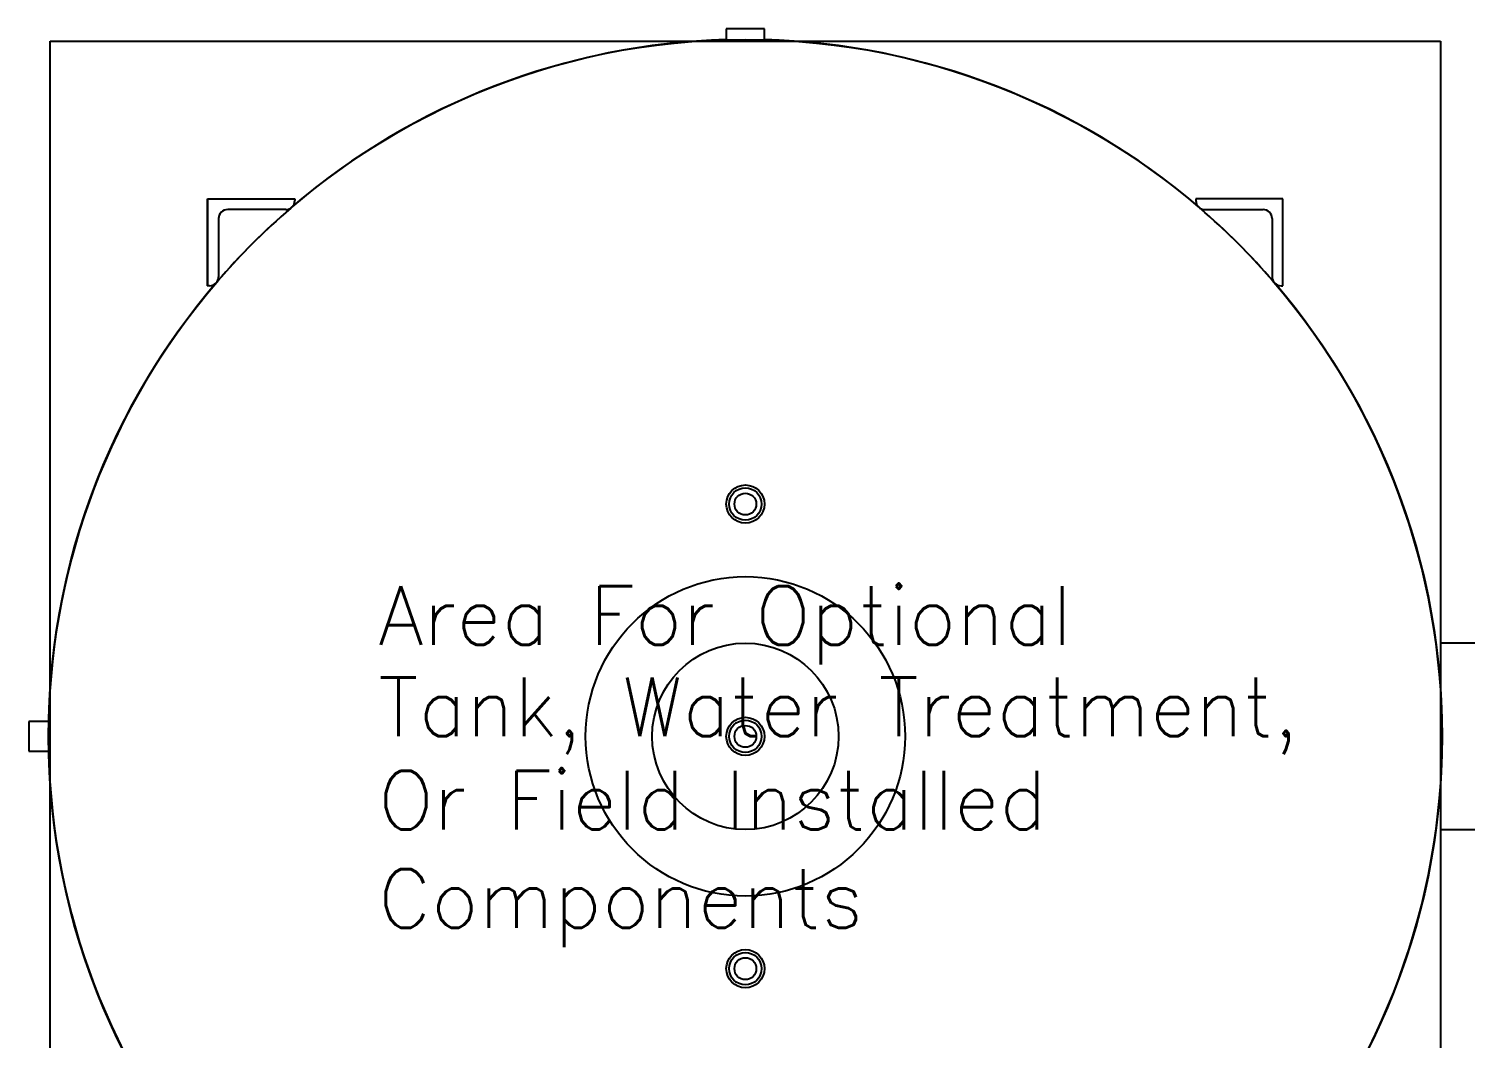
# Model space of a CAD drawing. Header units: inches. Extents: x 3739 to 4246, y 1221 to 1542.
# Drawn here: x 4097.03 to 4146.62, y 1448.75 to 1483.6 of the extents above; entities that cross this region are included whole.
import ezdxf

# ---------------------------------------------------------------- set-up
doc = ezdxf.new("R2010")
doc.units = ezdxf.units.IN
doc.header["$MEASUREMENT"] = 0
for name, color, linetype in [('WATANK', 7, 'Continuous'), ('WCTANK', 7, 'Continuous'), ('WNOTANK', 7, 'Continuous'), ('WOTANK', 7, 'Continuous')]:
    doc.layers.add(name, color=color, linetype=linetype)
doc.styles.add('TCF_DIMENSION', font='simplex.shx')

msp = doc.modelspace()

# ---------------------------------------------------------------- linework, layer by layer
at = {"layer": 'WATANK', "color": 0, "linetype": 'Continuous'}
for p, q in [((4145.7699, 1462.3955), (4154.5057, 1462.3955)), ((4145.7699, 1462.3955), (4154.5057, 1462.3955)), ((4145.7699, 1455.9619), (4154.5045, 1455.9619)), ((4145.7699, 1455.9619), (4154.5045, 1455.9619))]:
    msp.add_line(p, q, dxfattribs=at)
at = {"layer": 'WCTANK', "color": 0, "linetype": 'Continuous'}
for p, q in [((4122.4276, 1483.596), (4121.1121, 1483.596)), ((4122.4276, 1483.596), (4121.1121, 1483.596)), ((4103.191, 1477.672), (4103.201, 1477.672)), ((4103.191, 1477.672), (4103.191, 1477.6649)), ((4103.191, 1477.672), (4103.201, 1477.672)), ((4103.191, 1477.672), (4103.191, 1477.6649)), ((4103.191, 1477.6649), (4103.201, 1477.6649)), ((4103.191, 1477.6649), (4103.201, 1477.6649)), ((4103.191, 1477.6578), (4103.201, 1477.6578)), ((4103.191, 1477.6578), (4103.191, 1477.6307)), ((4103.191, 1477.6578), (4103.201, 1477.6578)), ((4103.191, 1477.6578), (4103.191, 1477.6307)), ((4103.191, 1477.6307), (4103.201, 1477.6307)), ((4103.191, 1477.6307), (4103.201, 1477.6307)), ((4103.191, 1477.5993), (4103.201, 1477.5993)), ((4103.191, 1477.5993), (4103.201, 1477.5993)), ((4103.191, 1477.5728), (4103.201, 1477.5728)), ((4103.191, 1477.5728), (4103.201, 1477.5728)), ((4103.191, 1477.5445), (4103.201, 1477.5445)), ((4103.191, 1477.5445), (4103.191, 1477.5168)), ((4103.191, 1477.5445), (4103.201, 1477.5445)), ((4103.191, 1477.5445), (4103.191, 1477.5168)), ((4103.191, 1477.5168), (4103.201, 1477.5168)), ((4103.191, 1477.5168), (4103.201, 1477.5168)), ((4103.191, 1477.4855), (4103.201, 1477.4855)), ((4103.191, 1477.4855), (4103.201, 1477.4855)), ((4103.191, 1477.4577), (4103.201, 1477.4577)), ((4103.191, 1477.4577), (4103.191, 1477.4559)), ((4103.191, 1477.4577), (4103.201, 1477.4577)), ((4103.191, 1477.4577), (4103.191, 1477.4559)), ((4103.191, 1477.4559), (4103.201, 1477.4559)), ((4103.191, 1477.4559), (4103.201, 1477.4559)), ((4103.191, 1477.4508), (4103.191, 1477.4365)), ((4103.191, 1477.4508), (4103.191, 1477.4365)), ((4103.191, 1477.4365), (4103.201, 1477.4365)), ((4103.191, 1477.4365), (4103.191, 1477.4347)), ((4103.191, 1477.4365), (4103.201, 1477.4365)), ((4103.191, 1477.4365), (4103.191, 1477.4347)), ((4103.191, 1477.4347), (4103.201, 1477.4347)), ((4103.191, 1477.4347), (4103.191, 1477.4276)), ((4103.191, 1477.4347), (4103.201, 1477.4347)), ((4103.191, 1477.4347), (4103.191, 1477.4276)), ((4103.191, 1477.4276), (4103.191, 1477.3497)), ((4103.191, 1477.4276), (4103.201, 1477.4276)), ((4103.191, 1477.4276), (4103.191, 1477.3497)), ((4103.191, 1477.4276), (4103.201, 1477.4276)), ((4103.191, 1477.4152), (4103.191, 1477.3497)), ((4103.191, 1477.4152), (4103.191, 1477.3497)), ((4103.191, 1477.4152), (4103.191, 1477.3497)), ((4103.191, 1477.4152), (4103.191, 1477.3497)), ((4103.191, 1477.3497), (4103.201, 1477.3497)), ((4103.191, 1477.3497), (4103.201, 1477.3497)), ((4103.191, 1477.3462), (4103.191, 1477.3391)), ((4103.191, 1477.3462), (4103.201, 1477.3462)), ((4103.191, 1477.3462), (4103.191, 1477.3391)), ((4103.191, 1477.3462), (4103.201, 1477.3462)), ((4103.191, 1477.3391), (4103.201, 1477.3391)), ((4103.191, 1477.3391), (4103.191, 1477.3302)), ((4103.191, 1477.3391), (4103.201, 1477.3391)), ((4103.191, 1477.3391), (4103.191, 1477.3302)), ((4103.191, 1477.3302), (4103.201, 1477.3302)), ((4103.191, 1477.3302), (4103.201, 1477.3302)), ((4103.191, 1477.2962), (4103.201, 1477.2962)), ((4103.191, 1477.2962), (4103.201, 1477.2962)), ((4103.201, 1477.7302), (4103.211, 1477.7302)), ((4103.201, 1474.7233), (4103.201, 1477.7302)), ((4103.201, 1477.7302), (4103.211, 1477.7302)), ((4103.201, 1474.7233), (4103.201, 1477.7302)), ((4103.211, 1474.7233), (4103.211, 1477.7302)), ((4103.211, 1477.7302), (4106.2179, 1477.7302)), ((4103.211, 1474.7233), (4103.211, 1477.7302)), ((4103.211, 1477.7302), (4106.2179, 1477.7302)), ((4105.9047, 1477.3543), (4103.9001, 1477.3543)), ((4105.9047, 1477.3543), (4103.9001, 1477.3543)), ((4106.2179, 1477.7302), (4106.2179, 1477.6675)), ((4106.2179, 1477.7302), (4106.2179, 1477.6675)), ((4137.3218, 1477.7302), (4137.3218, 1477.6675)), ((4140.3287, 1477.7302), (4137.3218, 1477.7302)), ((4137.3218, 1477.7302), (4137.3218, 1477.6675)), ((4140.3287, 1477.7302), (4137.3218, 1477.7302)), ((4137.635, 1477.3543), (4139.6396, 1477.3543)), ((4137.635, 1477.3543), (4139.6396, 1477.3543)), ((4140.3287, 1474.7233), (4140.3287, 1477.7302)), ((4140.3287, 1474.7233), (4140.3287, 1477.7302)), ((4103.191, 1477.2594), (4103.201, 1477.2594)), ((4103.191, 1477.2594), (4103.201, 1477.2594)), ((4103.191, 1477.2576), (4103.201, 1477.2576)), ((4103.191, 1477.2576), (4103.191, 1477.2452)), ((4103.191, 1477.2576), (4103.201, 1477.2576)), ((4103.191, 1477.2576), (4103.191, 1477.2452)), ((4103.191, 1477.2452), (4103.201, 1477.2452)), ((4103.191, 1477.2452), (4103.191, 1477.2435)), ((4103.191, 1477.2452), (4103.201, 1477.2452)), ((4103.191, 1477.2452), (4103.191, 1477.2435)), ((4103.191, 1477.2435), (4103.201, 1477.2435)), ((4103.191, 1477.2435), (4103.191, 1477.2346)), ((4103.191, 1477.2435), (4103.201, 1477.2435)), ((4103.191, 1477.2435), (4103.191, 1477.2346)), ((4103.191, 1477.2346), (4103.201, 1477.2346)), ((4103.191, 1477.2346), (4103.201, 1477.2346)), ((4103.191, 1477.2006), (4103.201, 1477.2006)), ((4103.191, 1477.2006), (4103.201, 1477.2006)), ((4103.191, 1477.1933), (4103.191, 1477.1921)), ((4103.191, 1477.1933), (4103.191, 1477.1921)), ((4103.191, 1477.1638), (4103.201, 1477.1638)), ((4103.191, 1477.1638), (4103.201, 1477.1638)), ((4103.191, 1477.162), (4103.201, 1477.162)), ((4103.191, 1477.162), (4103.201, 1477.162)), ((4103.191, 1477.1337), (4103.191, 1477.1213)), ((4103.191, 1477.1337), (4103.201, 1477.1337)), ((4103.191, 1477.1337), (4103.191, 1477.1213)), ((4103.191, 1477.1337), (4103.201, 1477.1337)), ((4103.191, 1477.1213), (4103.201, 1477.1213)), ((4103.191, 1477.1213), (4103.201, 1477.1213)), ((4103.191, 1477.1207), (4103.201, 1477.1207)), ((4103.191, 1477.1207), (4103.201, 1477.1207)), ((4103.191, 1477.0887), (4103.201, 1477.0887)), ((4103.191, 1477.0887), (4103.201, 1477.0887)), ((4103.191, 1477.0855), (4103.191, 1477.0841)), ((4103.191, 1477.0855), (4103.191, 1477.0841)), ((4103.191, 1477.0589), (4103.201, 1477.0589)), ((4103.191, 1477.0589), (4103.201, 1477.0589)), ((4103.191, 1477.0575), (4103.201, 1477.0575)), ((4103.191, 1477.0575), (4103.191, 1477.0451)), ((4103.191, 1477.0575), (4103.201, 1477.0575)), ((4103.191, 1477.0575), (4103.191, 1477.0451)), ((4103.191, 1477.0451), (4103.201, 1477.0451)), ((4103.191, 1477.0451), (4103.201, 1477.0451)), ((4103.191, 1477.031), (4103.201, 1477.031)), ((4103.191, 1477.031), (4103.201, 1477.031)), ((4103.191, 1477.0241), (4103.191, 1477.0097)), ((4103.191, 1477.0241), (4103.191, 1477.0097)), ((4103.191, 1477.0097), (4103.191, 1476.9821)), ((4103.191, 1477.0097), (4103.201, 1477.0097)), ((4103.191, 1477.0097), (4103.191, 1476.9821)), ((4103.191, 1477.0097), (4103.201, 1477.0097)), ((4103.191, 1476.9821), (4103.201, 1476.9821)), ((4103.191, 1476.9821), (4103.201, 1476.9821)), ((4103.191, 1476.9508), (4103.201, 1476.9508)), ((4103.191, 1476.9508), (4103.201, 1476.9508)), ((4103.191, 1476.923), (4103.201, 1476.923)), ((4103.191, 1476.923), (4103.191, 1476.9212)), ((4103.191, 1476.923), (4103.201, 1476.923)), ((4103.191, 1476.923), (4103.191, 1476.9212)), ((4103.191, 1476.9212), (4103.201, 1476.9212)), ((4103.191, 1476.9212), (4103.201, 1476.9212)), ((4103.191, 1476.9161), (4103.191, 1476.9088)), ((4103.191, 1476.9161), (4103.191, 1476.9088)), ((4103.191, 1476.9088), (4103.201, 1476.9088)), ((4103.191, 1476.9088), (4103.191, 1476.8964)), ((4103.191, 1476.9088), (4103.201, 1476.9088)), ((4103.191, 1476.9088), (4103.191, 1476.8964)), ((4103.191, 1476.8964), (4103.201, 1476.8964)), ((4103.191, 1476.8964), (4103.191, 1476.8929)), ((4103.191, 1476.8964), (4103.201, 1476.8964)), ((4103.191, 1476.8964), (4103.191, 1476.8929)), ((4103.191, 1476.8929), (4103.191, 1476.815)), ((4103.191, 1476.8929), (4103.201, 1476.8929)), ((4103.191, 1476.8929), (4103.191, 1476.815)), ((4103.191, 1476.8929), (4103.201, 1476.8929)), ((4103.191, 1476.8805), (4103.191, 1476.815)), ((4103.191, 1476.8805), (4103.191, 1476.815)), ((4103.191, 1476.8805), (4103.191, 1476.815)), ((4103.191, 1476.8805), (4103.191, 1476.815)), ((4103.191, 1476.815), (4103.201, 1476.815)), ((4103.191, 1476.815), (4103.201, 1476.815)), ((4103.5869, 1477.0411), (4103.5869, 1475.0365)), ((4103.5869, 1477.0411), (4103.5869, 1475.0365)), ((4139.9528, 1477.0411), (4139.9528, 1475.0365)), ((4139.9528, 1477.0411), (4139.9528, 1475.0365)), ((4103.191, 1476.7406), (4103.201, 1476.7406)), ((4103.191, 1476.7406), (4103.201, 1476.7406)), ((4103.191, 1476.737), (4103.191, 1476.7094)), ((4103.191, 1476.737), (4103.201, 1476.737)), ((4103.191, 1476.737), (4103.191, 1476.7094)), ((4103.191, 1476.737), (4103.201, 1476.737)), ((4103.191, 1476.7094), (4103.201, 1476.7094)), ((4103.191, 1476.7094), (4103.201, 1476.7094)), ((4103.191, 1476.6781), (4103.201, 1476.6781)), ((4103.191, 1476.6781), (4103.201, 1476.6781)), ((4103.191, 1476.6503), (4103.201, 1476.6503)), ((4103.191, 1476.6503), (4103.191, 1476.6485)), ((4103.191, 1476.6503), (4103.201, 1476.6503)), ((4103.191, 1476.6503), (4103.191, 1476.6485)), ((4103.191, 1476.6485), (4103.201, 1476.6485)), ((4103.191, 1476.6485), (4103.191, 1476.6308)), ((4103.191, 1476.6485), (4103.201, 1476.6485)), ((4103.191, 1476.6485), (4103.191, 1476.6308)), ((4103.191, 1476.6308), (4103.191, 1476.5653)), ((4103.191, 1476.6308), (4103.201, 1476.6308)), ((4103.191, 1476.6308), (4103.191, 1476.5653)), ((4103.191, 1476.6308), (4103.201, 1476.6308)), ((4103.191, 1476.5653), (4103.201, 1476.5653)), ((4103.191, 1476.5653), (4103.191, 1476.5635)), ((4103.191, 1476.5653), (4103.201, 1476.5653)), ((4103.191, 1476.5653), (4103.191, 1476.5635)), ((4103.191, 1476.5635), (4103.201, 1476.5635)), ((4103.191, 1476.5635), (4103.191, 1476.4998)), ((4103.191, 1476.5635), (4103.201, 1476.5635)), ((4103.191, 1476.5635), (4103.191, 1476.4998)), ((4103.191, 1476.4998), (4103.201, 1476.4998)), ((4103.191, 1476.4998), (4103.191, 1476.4909)), ((4103.191, 1476.4998), (4103.201, 1476.4998)), ((4103.191, 1476.4998), (4103.191, 1476.4909)), ((4103.191, 1476.4909), (4103.191, 1476.4183)), ((4103.191, 1476.4909), (4103.201, 1476.4909)), ((4103.191, 1476.4909), (4103.191, 1476.4183)), ((4103.191, 1476.4909), (4103.201, 1476.4909)), ((4103.191, 1476.4183), (4103.201, 1476.4183)), ((4103.191, 1476.4183), (4103.201, 1476.4183)), ((4103.191, 1476.4178), (4103.201, 1476.4178)), ((4103.191, 1476.4178), (4103.201, 1476.4178)), ((4103.191, 1476.4042), (4103.201, 1476.4042)), ((4103.191, 1476.4042), (4103.191, 1476.3971)), ((4103.191, 1476.4042), (4103.201, 1476.4042)), ((4103.191, 1476.4042), (4103.191, 1476.3971)), ((4103.191, 1476.3971), (4103.191, 1476.3847)), ((4103.191, 1476.3971), (4103.201, 1476.3971)), ((4103.191, 1476.3971), (4103.191, 1476.3847)), ((4103.191, 1476.3971), (4103.201, 1476.3971)), ((4103.191, 1476.3847), (4103.201, 1476.3847)), ((4103.191, 1476.3847), (4103.191, 1476.3493)), ((4103.191, 1476.3847), (4103.201, 1476.3847)), ((4103.191, 1476.3847), (4103.191, 1476.3493)), ((4103.191, 1476.3493), (4103.191, 1476.3467)), ((4103.191, 1476.3493), (4103.201, 1476.3493)), ((4103.191, 1476.3493), (4103.191, 1476.3467)), ((4103.191, 1476.3493), (4103.201, 1476.3493)), ((4103.191, 1476.3467), (4103.201, 1476.3467)), ((4103.191, 1476.3467), (4103.191, 1476.2554)), ((4103.191, 1476.3467), (4103.201, 1476.3467)), ((4103.191, 1476.3467), (4103.191, 1476.2554)), ((4103.191, 1476.2554), (4103.201, 1476.2554)), ((4103.191, 1476.2554), (4103.191, 1476.243)), ((4103.191, 1476.2554), (4103.201, 1476.2554)), ((4103.191, 1476.2554), (4103.191, 1476.243)), ((4103.191, 1476.243), (4103.201, 1476.243)), ((4103.191, 1476.243), (4103.201, 1476.243)), ((4103.191, 1476.2147), (4103.201, 1476.2147)), ((4103.191, 1476.2147), (4103.201, 1476.2147)), ((4103.191, 1476.1404), (4103.201, 1476.1404)), ((4103.191, 1476.1404), (4103.201, 1476.1404)), ((4103.191, 1476.0784), (4103.201, 1476.0784)), ((4103.191, 1476.0784), (4103.191, 1476.0695)), ((4103.191, 1476.0784), (4103.201, 1476.0784)), ((4103.191, 1476.0784), (4103.191, 1476.0695)), ((4103.191, 1476.0695), (4103.201, 1476.0695)), ((4103.191, 1476.0695), (4103.191, 1476.0607)), ((4103.191, 1476.0695), (4103.201, 1476.0695)), ((4103.191, 1476.0695), (4103.191, 1476.0607)), ((4103.191, 1476.0607), (4103.191, 1476.0443)), ((4103.191, 1476.0607), (4103.201, 1476.0607)), ((4103.191, 1476.0607), (4103.191, 1476.0443)), ((4103.191, 1476.0607), (4103.201, 1476.0607)), ((4103.191, 1476.043), (4103.201, 1476.043)), ((4103.191, 1476.043), (4103.201, 1476.043)), ((4103.191, 1476.0314), (4103.201, 1476.0314)), ((4103.191, 1476.0314), (4103.201, 1476.0314)), ((4103.191, 1476.0199), (4103.201, 1476.0199)), ((4103.191, 1476.0199), (4103.201, 1476.0199)), ((4103.191, 1476.0186), (4103.191, 1475.9881)), ((4103.191, 1476.0186), (4103.191, 1475.9881)), ((4103.191, 1475.9881), (4103.201, 1475.9881)), ((4103.191, 1475.9881), (4103.191, 1475.9774)), ((4103.191, 1475.9881), (4103.201, 1475.9881)), ((4103.191, 1475.9881), (4103.191, 1475.9774)), ((4103.191, 1475.9774), (4103.191, 1475.9632)), ((4103.191, 1475.9774), (4103.201, 1475.9774)), ((4103.191, 1475.9774), (4103.191, 1475.9632)), ((4103.191, 1475.9774), (4103.201, 1475.9774)), ((4103.191, 1475.9632), (4103.201, 1475.9632)), ((4103.191, 1475.9632), (4103.191, 1475.9403)), ((4103.191, 1475.9632), (4103.201, 1475.9632)), ((4103.191, 1475.9632), (4103.191, 1475.9403)), ((4103.191, 1475.9403), (4103.191, 1475.8553)), ((4103.191, 1475.9403), (4103.201, 1475.9403)), ((4103.191, 1475.9403), (4103.191, 1475.8553)), ((4103.191, 1475.9403), (4103.201, 1475.9403)), ((4103.191, 1475.9386), (4103.191, 1475.8762)), ((4103.191, 1475.9386), (4103.191, 1475.8762)), ((4103.191, 1475.8553), (4103.201, 1475.8553)), ((4103.191, 1475.8553), (4103.191, 1475.8548)), ((4103.191, 1475.8553), (4103.201, 1475.8553)), ((4103.191, 1475.8553), (4103.191, 1475.8548)), ((4103.191, 1475.8535), (4103.201, 1475.8535)), ((4103.191, 1475.8535), (4103.201, 1475.8535)), ((4103.191, 1475.842), (4103.201, 1475.842)), ((4103.191, 1475.842), (4103.201, 1475.842)), ((4103.191, 1475.8411), (4103.201, 1475.8411)), ((4103.191, 1475.8411), (4103.191, 1475.8287)), ((4103.191, 1475.8411), (4103.201, 1475.8411)), ((4103.191, 1475.8411), (4103.191, 1475.8287)), ((4103.191, 1475.8287), (4103.201, 1475.8287)), ((4103.191, 1475.8287), (4103.201, 1475.8287)), ((4103.191, 1475.8269), (4103.201, 1475.8269)), ((4103.191, 1475.8269), (4103.191, 1475.8128)), ((4103.191, 1475.8269), (4103.201, 1475.8269)), ((4103.191, 1475.8269), (4103.191, 1475.8128)), ((4103.191, 1475.8128), (4103.201, 1475.8128)), ((4103.191, 1475.8128), (4103.191, 1475.7561)), ((4103.191, 1475.8128), (4103.201, 1475.8128)), ((4103.191, 1475.8128), (4103.191, 1475.7561)), ((4103.191, 1475.7561), (4103.201, 1475.7561)), ((4103.191, 1475.7561), (4103.191, 1475.7427)), ((4103.191, 1475.7561), (4103.201, 1475.7561)), ((4103.191, 1475.7561), (4103.191, 1475.7427)), ((4103.191, 1475.7508), (4103.201, 1475.7508)), ((4103.191, 1475.7508), (4103.201, 1475.7508)), ((4103.191, 1475.7427), (4103.201, 1475.7427)), ((4103.191, 1475.7427), (4103.191, 1475.7065)), ((4103.191, 1475.7427), (4103.201, 1475.7427)), ((4103.191, 1475.7427), (4103.191, 1475.7065)), ((4103.191, 1475.7065), (4103.201, 1475.7065)), ((4103.191, 1475.7065), (4103.191, 1475.6704)), ((4103.191, 1475.7065), (4103.201, 1475.7065)), ((4103.191, 1475.7065), (4103.191, 1475.6704)), ((4103.191, 1475.6994), (4103.191, 1475.6543)), ((4103.191, 1475.6994), (4103.191, 1475.6543)), ((4103.191, 1475.6704), (4103.201, 1475.6704)), ((4103.191, 1475.6704), (4103.191, 1475.6561)), ((4103.191, 1475.6704), (4103.201, 1475.6704)), ((4103.191, 1475.6704), (4103.191, 1475.6561)), ((4103.191, 1475.6561), (4103.201, 1475.6561)), ((4103.191, 1475.6561), (4103.201, 1475.6561)), ((4103.191, 1475.6543), (4103.201, 1475.6543)), ((4103.191, 1475.6543), (4103.191, 1475.6437)), ((4103.191, 1475.6543), (4103.201, 1475.6543)), ((4103.191, 1475.6543), (4103.191, 1475.6437)), ((4103.191, 1475.6437), (4103.201, 1475.6437)), ((4103.191, 1475.6437), (4103.191, 1475.6419)), ((4103.191, 1475.6437), (4103.201, 1475.6437)), ((4103.191, 1475.6437), (4103.191, 1475.6419)), ((4103.191, 1475.6419), (4103.201, 1475.6419)), ((4103.191, 1475.6419), (4103.191, 1475.5968)), ((4103.191, 1475.6419), (4103.201, 1475.6419)), ((4103.191, 1475.6419), (4103.191, 1475.5968)), ((4103.191, 1475.6401), (4103.191, 1475.6258)), ((4103.191, 1475.6401), (4103.201, 1475.6401)), ((4103.191, 1475.6401), (4103.191, 1475.6258)), ((4103.191, 1475.6401), (4103.201, 1475.6401)), ((4103.191, 1475.6258), (4103.201, 1475.6258)), ((4103.191, 1475.6258), (4103.191, 1475.5897)), ((4103.191, 1475.6258), (4103.201, 1475.6258)), ((4103.191, 1475.6258), (4103.191, 1475.5897)), ((4103.191, 1475.5897), (4103.191, 1475.5535)), ((4103.191, 1475.5897), (4103.201, 1475.5897)), ((4103.191, 1475.5897), (4103.191, 1475.5535)), ((4103.191, 1475.5897), (4103.201, 1475.5897)), ((4103.191, 1475.5825), (4103.191, 1475.5374)), ((4103.191, 1475.5825), (4103.191, 1475.5374)), ((4103.191, 1475.5535), (4103.201, 1475.5535)), ((4103.191, 1475.5535), (4103.191, 1475.5392)), ((4103.191, 1475.5535), (4103.201, 1475.5535)), ((4103.191, 1475.5535), (4103.191, 1475.5392)), ((4103.191, 1475.5392), (4103.201, 1475.5392)), ((4103.191, 1475.5392), (4103.201, 1475.5392)), ((4103.191, 1475.5374), (4103.201, 1475.5374)), ((4103.191, 1475.5374), (4103.191, 1475.5295)), ((4103.191, 1475.5374), (4103.201, 1475.5374)), ((4103.191, 1475.5374), (4103.191, 1475.5295)), ((4103.191, 1475.5295), (4103.201, 1475.5295)), ((4103.191, 1475.5295), (4103.201, 1475.5295)), ((4103.191, 1475.5268), (4103.201, 1475.5268)), ((4103.191, 1475.5268), (4103.191, 1475.525)), ((4103.191, 1475.5268), (4103.201, 1475.5268)), ((4103.191, 1475.5268), (4103.191, 1475.525)), ((4103.191, 1475.525), (4103.201, 1475.525)), ((4103.191, 1475.525), (4103.191, 1475.4799)), ((4103.191, 1475.525), (4103.201, 1475.525)), ((4103.191, 1475.525), (4103.191, 1475.4799)), ((4103.191, 1475.5233), (4103.191, 1475.509)), ((4103.191, 1475.5233), (4103.201, 1475.5233)), ((4103.191, 1475.5233), (4103.191, 1475.509)), ((4103.191, 1475.5233), (4103.201, 1475.5233)), ((4103.191, 1475.509), (4103.191, 1475.4728)), ((4103.191, 1475.509), (4103.201, 1475.509)), ((4103.191, 1475.509), (4103.191, 1475.4728)), ((4103.191, 1475.509), (4103.201, 1475.509)), ((4103.191, 1475.4728), (4103.201, 1475.4728)), ((4103.191, 1475.4728), (4103.191, 1475.4366)), ((4103.191, 1475.4728), (4103.201, 1475.4728)), ((4103.191, 1475.4728), (4103.191, 1475.4366)), ((4103.191, 1475.4656), (4103.191, 1475.4206)), ((4103.191, 1475.4656), (4103.191, 1475.4206)), ((4103.191, 1475.4366), (4103.201, 1475.4366)), ((4103.191, 1475.4366), (4103.191, 1475.4223)), ((4103.191, 1475.4366), (4103.201, 1475.4366)), ((4103.191, 1475.4366), (4103.191, 1475.4223)), ((4103.191, 1475.4223), (4103.201, 1475.4223)), ((4103.191, 1475.4223), (4103.201, 1475.4223)), ((4103.191, 1475.4206), (4103.201, 1475.4206)), ((4103.191, 1475.4206), (4103.191, 1475.4091)), ((4103.191, 1475.4206), (4103.201, 1475.4206)), ((4103.191, 1475.4206), (4103.191, 1475.4091)), ((4103.191, 1475.4091), (4103.201, 1475.4091)), ((4103.191, 1475.4091), (4103.191, 1475.4082)), ((4103.191, 1475.4091), (4103.201, 1475.4091)), ((4103.191, 1475.4091), (4103.191, 1475.4082)), ((4103.191, 1475.4082), (4103.201, 1475.4082)), ((4103.191, 1475.4082), (4103.191, 1475.3631)), ((4103.191, 1475.4082), (4103.201, 1475.4082)), ((4103.191, 1475.4082), (4103.191, 1475.3631)), ((4103.191, 1475.4064), (4103.191, 1475.3921)), ((4103.191, 1475.4064), (4103.201, 1475.4064)), ((4103.191, 1475.4064), (4103.191, 1475.3921)), ((4103.191, 1475.4064), (4103.201, 1475.4064)), ((4103.191, 1475.3921), (4103.191, 1475.3559)), ((4103.191, 1475.3921), (4103.201, 1475.3921)), ((4103.191, 1475.3921), (4103.191, 1475.3559)), ((4103.191, 1475.3921), (4103.201, 1475.3921)), ((4103.191, 1475.3559), (4103.191, 1475.3198)), ((4103.191, 1475.3559), (4103.201, 1475.3559)), ((4103.191, 1475.3559), (4103.191, 1475.3198)), ((4103.191, 1475.3559), (4103.201, 1475.3559)), ((4103.191, 1475.3488), (4103.191, 1475.3037)), ((4103.191, 1475.3488), (4103.191, 1475.3037)), ((4103.191, 1475.3198), (4103.201, 1475.3198)), ((4103.191, 1475.3198), (4103.191, 1475.3055)), ((4103.191, 1475.3198), (4103.201, 1475.3198)), ((4103.191, 1475.3198), (4103.191, 1475.3055)), ((4103.191, 1475.3055), (4103.201, 1475.3055)), ((4103.191, 1475.3055), (4103.201, 1475.3055)), ((4103.191, 1475.3037), (4103.201, 1475.3037)), ((4103.191, 1475.3037), (4103.191, 1475.2745)), ((4103.191, 1475.3037), (4103.201, 1475.3037)), ((4103.191, 1475.3037), (4103.191, 1475.2745)), ((4103.191, 1475.2745), (4103.201, 1475.2745)), ((4103.191, 1475.2745), (4103.191, 1475.2383)), ((4103.191, 1475.2745), (4103.201, 1475.2745)), ((4103.191, 1475.2745), (4103.191, 1475.2383)), ((4103.191, 1475.2673), (4103.191, 1475.2223)), ((4103.191, 1475.2673), (4103.191, 1475.2223)), ((4103.191, 1475.2383), (4103.201, 1475.2383)), ((4103.191, 1475.2383), (4103.191, 1475.224)), ((4103.191, 1475.2383), (4103.201, 1475.2383)), ((4103.191, 1475.2383), (4103.191, 1475.224)), ((4103.191, 1475.224), (4103.201, 1475.224)), ((4103.191, 1475.224), (4103.201, 1475.224)), ((4103.191, 1475.2223), (4103.201, 1475.2223)), ((4103.191, 1475.2223), (4103.201, 1475.2223)), ((4103.191, 1475.2099), (4103.201, 1475.2099)), ((4103.191, 1475.2099), (4103.191, 1475.1648)), ((4103.191, 1475.2099), (4103.201, 1475.2099)), ((4103.191, 1475.2099), (4103.191, 1475.1648)), ((4103.191, 1475.2081), (4103.191, 1475.1938)), ((4103.191, 1475.2081), (4103.201, 1475.2081)), ((4103.191, 1475.2081), (4103.191, 1475.1938)), ((4103.191, 1475.2081), (4103.201, 1475.2081)), ((4103.191, 1475.1938), (4103.201, 1475.1938)), ((4103.191, 1475.1938), (4103.191, 1475.1576)), ((4103.191, 1475.1938), (4103.201, 1475.1938)), ((4103.191, 1475.1938), (4103.191, 1475.1576)), ((4103.191, 1475.1576), (4103.201, 1475.1576)), ((4103.191, 1475.1576), (4103.191, 1475.1215)), ((4103.191, 1475.1576), (4103.201, 1475.1576)), ((4103.191, 1475.1576), (4103.191, 1475.1215)), ((4103.191, 1475.1505), (4103.191, 1475.1054)), ((4103.191, 1475.1505), (4103.191, 1475.1054)), ((4103.191, 1475.1215), (4103.191, 1475.1072)), ((4103.191, 1475.1215), (4103.201, 1475.1215)), ((4103.191, 1475.1215), (4103.191, 1475.1072)), ((4103.191, 1475.1215), (4103.201, 1475.1215)), ((4103.191, 1475.1072), (4103.201, 1475.1072)), ((4103.191, 1475.1072), (4103.201, 1475.1072)), ((4103.191, 1475.1054), (4103.201, 1475.1054)), ((4103.191, 1475.1054), (4103.201, 1475.1054)), ((4103.191, 1475.0921), (4103.191, 1475.0343)), ((4103.191, 1475.0921), (4103.201, 1475.0921)), ((4103.191, 1475.0921), (4103.191, 1475.0343)), ((4103.191, 1475.0921), (4103.201, 1475.0921)), ((4103.191, 1475.0343), (4103.201, 1475.0343)), ((4103.191, 1475.0343), (4103.191, 1475.0213)), ((4103.191, 1475.0343), (4103.201, 1475.0343)), ((4103.191, 1475.0343), (4103.191, 1475.0213)), ((4103.191, 1475.0213), (4103.201, 1475.0213)), ((4103.191, 1475.0213), (4103.201, 1475.0213)), ((4103.191, 1475.0098), (4103.201, 1475.0098)), ((4103.191, 1475.0098), (4103.191, 1474.9647)), ((4103.191, 1475.0098), (4103.201, 1475.0098)), ((4103.191, 1475.0098), (4103.191, 1474.9647)), ((4103.191, 1475.008), (4103.191, 1474.9937)), ((4103.191, 1475.008), (4103.201, 1475.008)), ((4103.191, 1475.008), (4103.191, 1474.9937)), ((4103.191, 1475.008), (4103.201, 1475.008)), ((4103.191, 1474.9937), (4103.201, 1474.9937)), ((4103.191, 1474.9937), (4103.191, 1474.9575)), ((4103.191, 1474.9937), (4103.201, 1474.9937)), ((4103.191, 1474.9937), (4103.191, 1474.9575)), ((4103.191, 1474.9575), (4103.191, 1474.9214)), ((4103.191, 1474.9575), (4103.201, 1474.9575)), ((4103.191, 1474.9575), (4103.191, 1474.9214)), ((4103.191, 1474.9575), (4103.201, 1474.9575)), ((4103.191, 1474.9504), (4103.191, 1474.9053)), ((4103.191, 1474.9504), (4103.191, 1474.9053)), ((4103.191, 1474.9214), (4103.191, 1474.9071)), ((4103.191, 1474.9214), (4103.201, 1474.9214)), ((4103.191, 1474.9214), (4103.191, 1474.9071)), ((4103.191, 1474.9214), (4103.201, 1474.9214)), ((4103.191, 1474.9071), (4103.201, 1474.9071)), ((4103.191, 1474.9071), (4103.201, 1474.9071)), ((4103.191, 1474.9053), (4103.201, 1474.9053)), ((4103.191, 1474.9053), (4103.201, 1474.9053)), ((4103.191, 1474.8929), (4103.201, 1474.8929)), ((4103.191, 1474.8929), (4103.191, 1474.8478)), ((4103.191, 1474.8929), (4103.201, 1474.8929)), ((4103.191, 1474.8929), (4103.191, 1474.8478)), ((4103.191, 1474.8911), (4103.201, 1474.8911)), ((4103.191, 1474.8911), (4103.191, 1474.8768)), ((4103.191, 1474.8911), (4103.201, 1474.8911)), ((4103.191, 1474.8911), (4103.191, 1474.8768)), ((4103.191, 1474.8768), (4103.201, 1474.8768)), ((4103.191, 1474.8768), (4103.191, 1474.8407)), ((4103.191, 1474.8768), (4103.201, 1474.8768)), ((4103.191, 1474.8768), (4103.191, 1474.8407)), ((4103.191, 1474.8407), (4103.201, 1474.8407)), ((4103.191, 1474.8407), (4103.191, 1474.8045)), ((4103.191, 1474.8407), (4103.201, 1474.8407)), ((4103.191, 1474.8407), (4103.191, 1474.8045)), ((4103.191, 1474.8335), (4103.191, 1474.7884)), ((4103.191, 1474.8335), (4103.191, 1474.7884)), ((4103.191, 1474.8045), (4103.201, 1474.8045)), ((4103.191, 1474.8045), (4103.191, 1474.7902)), ((4103.191, 1474.8045), (4103.201, 1474.8045)), ((4103.191, 1474.8045), (4103.191, 1474.7902)), ((4103.191, 1474.7902), (4103.201, 1474.7902)), ((4103.191, 1474.7902), (4103.201, 1474.7902)), ((4103.191, 1474.7884), (4103.201, 1474.7884)), ((4103.191, 1474.7884), (4103.201, 1474.7884)), ((4103.201, 1474.7233), (4103.211, 1474.7233)), ((4103.201, 1474.7233), (4103.211, 1474.7233)), ((4103.2737, 1474.7233), (4103.211, 1474.7233)), ((4103.2737, 1474.7233), (4103.211, 1474.7233)), ((4140.2661, 1474.7233), (4140.3287, 1474.7233)), ((4140.2661, 1474.7233), (4140.3287, 1474.7233)), ((4097.032, 1459.6881), (4097.032, 1458.6545)), ((4097.032, 1459.6881), (4097.032, 1458.6545))]:
    msp.add_line(p, q, dxfattribs=at)
for centre, radius in [((4121.7699, 1459.1713), 24.0551), ((4121.7699, 1459.1713), 24.0551), ((4121.7699, 1467.1897), 0.6578), ((4121.7699, 1467.1897), 0.6578), ((4121.7699, 1467.1897), 0.5575), ((4121.7699, 1467.1897), 0.5575), ((4121.7699, 1467.1897), 0.3759), ((4121.7699, 1467.1897), 0.3759), ((4121.7699, 1459.1713), 5.5126), ((4121.7699, 1459.1713), 5.5126), ((4121.7699, 1459.1713), 3.2174), ((4121.7699, 1459.1713), 3.2174), ((4121.7699, 1459.1713), 0.6578), ((4121.7699, 1459.1713), 0.6578), ((4121.7699, 1459.1713), 0.5575), ((4121.7699, 1459.1713), 0.5575), ((4121.7699, 1459.1713), 0.3759), ((4121.7699, 1459.1713), 0.3759), ((4121.7699, 1451.153), 0.6578), ((4121.7699, 1451.153), 0.6578), ((4121.7699, 1451.153), 0.5575), ((4121.7699, 1451.153), 0.5575), ((4121.7699, 1451.153), 0.3759), ((4121.7699, 1451.153), 0.3759)]:
    msp.add_circle(centre, radius, dxfattribs=at)
for centre, radius, start, end in [((4121.7699, 1459.1713), 24.058, 91.56668, 130.52006), ((4121.7699, 1459.1713), 24.058, 91.56668, 130.52006), ((4121.7699, 1459.1713), 24.058, 49.47994, 88.43332), ((4121.7699, 1459.1713), 24.058, 49.47994, 88.43332), ((4121.7699, 1459.1713), 24.058, 130.72284, 139.27716), ((4121.7699, 1459.1713), 24.058, 130.72284, 139.27716), ((4103.9001, 1477.0411), 0.3132, 90, 180), ((4103.9001, 1477.0411), 0.3132, 90, 180), ((4105.9047, 1477.6675), 0.3132, 270, 0), ((4105.9047, 1477.6675), 0.3132, 270, 0), ((4137.635, 1477.6675), 0.3132, 180, 270), ((4137.635, 1477.6675), 0.3132, 180, 270), ((4121.7699, 1459.1713), 24.058, 40.72284, 49.27716), ((4121.7699, 1459.1713), 24.058, 40.72284, 49.27716), ((4139.6396, 1477.0411), 0.3132, 0, 90), ((4139.6396, 1477.0411), 0.3132, 0, 90), ((4121.7699, 1459.1713), 24.058, 139.47994, 178.76909), ((4121.7699, 1459.1713), 24.058, 139.47994, 178.76909), ((4103.2737, 1475.0365), 0.3132, 270, 0), ((4103.2737, 1475.0365), 0.3132, 270, 0), ((4140.2661, 1475.0365), 0.3132, 180, 270), ((4140.2661, 1475.0365), 0.3132, 180, 270), ((4121.7699, 1459.1713), 24.058, 0, 40.52006), ((4121.7699, 1459.1713), 24.058, 0, 40.52006), ((4121.7699, 1459.1713), 24.058, 319.47994, 0), ((4121.7699, 1459.1713), 24.058, 319.47994, 0), ((4121.7699, 1459.1713), 24.058, 181.23091, 220.52006), ((4121.7699, 1459.1713), 24.058, 181.23091, 220.52006)]:
    msp.add_arc(centre, radius, start, end, dxfattribs=at)
for points in [[(4121.1121, 1483.596), (4121.1121, 1483.2174)], [(4121.1121, 1483.596), (4121.1121, 1483.2174)], [(4122.4276, 1483.2174), (4122.4276, 1483.596)], [(4122.4276, 1483.2174), (4122.4276, 1483.596)], [(4103.191, 1477.1128), (4103.191, 1477.1045)], [(4103.191, 1477.1128), (4103.191, 1477.1045)], [(4103.191, 1476.7672), (4103.191, 1476.744)], [(4103.191, 1476.7672), (4103.191, 1476.744)], [(4097.7204, 1459.6881), (4097.032, 1459.6881)], [(4097.7204, 1459.6881), (4097.032, 1459.6881)], [(4097.032, 1458.6545), (4097.7204, 1458.6545)], [(4097.032, 1458.6545), (4097.7204, 1458.6545)]]:
    msp.add_open_spline(points, degree=1, dxfattribs=at)
for points, knots in [([(4103.191, 1477.6307), (4103.191, 1477.6248), (4103.191, 1477.6143), (4103.191, 1477.6038), (4103.191, 1477.5993)], [0, 0, 0, 0, 0.56032648, 1, 1, 1, 1]), ([(4103.191, 1477.6307), (4103.191, 1477.6248), (4103.191, 1477.6143), (4103.191, 1477.6038), (4103.191, 1477.5993)], [0, 0, 0, 0, 0.56032648, 1, 1, 1, 1]), ([(4103.191, 1477.5993), (4103.191, 1477.5951), (4103.191, 1477.5867), (4103.191, 1477.578), (4103.191, 1477.5734), (4103.191, 1477.573), (4103.191, 1477.5728)], [0, 0, 0, 0, 0.2797067, 0.5593951, 0.7795222, 1, 1, 1, 1]), ([(4103.191, 1477.5993), (4103.191, 1477.5951), (4103.191, 1477.5867), (4103.191, 1477.578), (4103.191, 1477.5734), (4103.191, 1477.573), (4103.191, 1477.5728)], [0, 0, 0, 0, 0.2797067, 0.5593951, 0.7795222, 1, 1, 1, 1]), ([(4103.191, 1477.5622), (4103.191, 1477.559), (4103.191, 1477.5522), (4103.191, 1477.5472), (4103.191, 1477.5445)], [0, 0, 0, 0, 0.4695854, 1, 1, 1, 1]), ([(4103.191, 1477.5622), (4103.191, 1477.559), (4103.191, 1477.5522), (4103.191, 1477.5472), (4103.191, 1477.5445)], [0, 0, 0, 0, 0.4695854, 1, 1, 1, 1]), ([(4103.191, 1477.5168), (4103.191, 1477.511), (4103.191, 1477.5005), (4103.191, 1477.4901), (4103.191, 1477.4855)], [0, 0, 0, 0, 0.5602335, 1, 1, 1, 1]), ([(4103.191, 1477.5168), (4103.191, 1477.511), (4103.191, 1477.5005), (4103.191, 1477.4901), (4103.191, 1477.4855)], [0, 0, 0, 0, 0.5602335, 1, 1, 1, 1]), ([(4103.191, 1477.4855), (4103.191, 1477.4812), (4103.191, 1477.4725), (4103.191, 1477.4634), (4103.191, 1477.4584), (4103.191, 1477.4579), (4103.191, 1477.4577)], [0, 0, 0, 0, 0.2797778, 0.559509, 0.7796248, 1, 1, 1, 1]), ([(4103.191, 1477.4855), (4103.191, 1477.4812), (4103.191, 1477.4725), (4103.191, 1477.4634), (4103.191, 1477.4584), (4103.191, 1477.4579), (4103.191, 1477.4577)], [0, 0, 0, 0, 0.2797778, 0.559509, 0.7796248, 1, 1, 1, 1]), ([(4103.191, 1477.3302), (4103.191, 1477.3296), (4103.191, 1477.3284), (4103.191, 1477.319), (4103.191, 1477.3077), (4103.191, 1477.3), (4103.191, 1477.2962)], [0, 0, 0, 0, 0.2795571, 0.5587908, 0.7793766, 1, 1, 1, 1]), ([(4103.191, 1477.3302), (4103.191, 1477.3296), (4103.191, 1477.3284), (4103.191, 1477.319), (4103.191, 1477.3077), (4103.191, 1477.3), (4103.191, 1477.2962)], [0, 0, 0, 0, 0.2795571, 0.5587908, 0.7793766, 1, 1, 1, 1]), ([(4103.191, 1477.2962), (4103.191, 1477.2919), (4103.191, 1477.2834), (4103.191, 1477.2701), (4103.191, 1477.2635), (4103.191, 1477.2594)], [0, 0, 0, 0, 0.2797484, 0.5595126, 1, 1, 1, 1]), ([(4103.191, 1477.2962), (4103.191, 1477.2919), (4103.191, 1477.2834), (4103.191, 1477.2701), (4103.191, 1477.2635), (4103.191, 1477.2594)], [0, 0, 0, 0, 0.2797484, 0.5595126, 1, 1, 1, 1]), ([(4103.191, 1477.2346), (4103.191, 1477.234), (4103.191, 1477.2328), (4103.191, 1477.2234), (4103.191, 1477.2121), (4103.191, 1477.2044), (4103.191, 1477.2006)], [0, 0, 0, 0, 0.2795571, 0.5587908, 0.7793766, 1, 1, 1, 1]), ([(4103.191, 1477.2346), (4103.191, 1477.234), (4103.191, 1477.2328), (4103.191, 1477.2234), (4103.191, 1477.2121), (4103.191, 1477.2044), (4103.191, 1477.2006)], [0, 0, 0, 0, 0.2795571, 0.5587908, 0.7793766, 1, 1, 1, 1]), ([(4103.191, 1477.2006), (4103.191, 1477.1963), (4103.191, 1477.1878), (4103.191, 1477.1745), (4103.191, 1477.1678), (4103.191, 1477.1638)], [0, 0, 0, 0, 0.2797484, 0.5595126, 1, 1, 1, 1]), ([(4103.191, 1477.2006), (4103.191, 1477.1963), (4103.191, 1477.1878), (4103.191, 1477.1745), (4103.191, 1477.1678), (4103.191, 1477.1638)], [0, 0, 0, 0, 0.2797484, 0.5595126, 1, 1, 1, 1]), ([(4103.191, 1477.1762), (4103.191, 1477.1748), (4103.191, 1477.1721), (4103.191, 1477.1579), (4103.191, 1477.1463), (4103.191, 1477.1441)], [0, 0, 0, 0, 0.4470988, 0.8939633, 1, 1, 1, 1]), ([(4103.191, 1477.1762), (4103.191, 1477.1748), (4103.191, 1477.1721), (4103.191, 1477.1579), (4103.191, 1477.1463), (4103.191, 1477.1441)], [0, 0, 0, 0, 0.4470988, 0.8939633, 1, 1, 1, 1]), ([(4103.191, 1477.1213), (4103.191, 1477.1213), (4103.191, 1477.1213), (4103.191, 1477.1209), (4103.191, 1477.1207)], [0, 0, 0, 0, 0.5055159, 1, 1, 1, 1]), ([(4103.191, 1477.1213), (4103.191, 1477.1213), (4103.191, 1477.1213), (4103.191, 1477.1209), (4103.191, 1477.1207)], [0, 0, 0, 0, 0.5055159, 1, 1, 1, 1]), ([(4103.191, 1477.1207), (4103.191, 1477.1199), (4103.191, 1477.1181), (4103.191, 1477.1063), (4103.191, 1477.0954), (4103.191, 1477.0887)], [0, 0, 0, 0, 0.281072, 0.5608277, 1, 1, 1, 1]), ([(4103.191, 1477.1207), (4103.191, 1477.1199), (4103.191, 1477.1181), (4103.191, 1477.1063), (4103.191, 1477.0954), (4103.191, 1477.0887)], [0, 0, 0, 0, 0.281072, 0.5608277, 1, 1, 1, 1]), ([(4103.191, 1477.0887), (4103.191, 1477.0849), (4103.191, 1477.0773), (4103.191, 1477.0681), (4103.191, 1477.0618), (4103.191, 1477.0599), (4103.191, 1477.0589)], [0, 0, 0, 0, 0.2798057, 0.5594097, 0.7795699, 1, 1, 1, 1]), ([(4103.191, 1477.0887), (4103.191, 1477.0849), (4103.191, 1477.0773), (4103.191, 1477.0681), (4103.191, 1477.0618), (4103.191, 1477.0599), (4103.191, 1477.0589)], [0, 0, 0, 0, 0.2798057, 0.5594097, 0.7795699, 1, 1, 1, 1]), ([(4103.191, 1477.0382), (4103.191, 1477.0371), (4103.191, 1477.0314), (4103.191, 1477.0312), (4103.191, 1477.031)], [0, 0, 0, 0, 0.203788, 1, 1, 1, 1]), ([(4103.191, 1477.0382), (4103.191, 1477.0371), (4103.191, 1477.0314), (4103.191, 1477.0312), (4103.191, 1477.031)], [0, 0, 0, 0, 0.203788, 1, 1, 1, 1]), ([(4103.191, 1476.9821), (4103.191, 1476.9762), (4103.191, 1476.9658), (4103.191, 1476.9554), (4103.191, 1476.9508)], [0, 0, 0, 0, 0.56025, 1, 1, 1, 1]), ([(4103.191, 1476.9821), (4103.191, 1476.9762), (4103.191, 1476.9658), (4103.191, 1476.9554), (4103.191, 1476.9508)], [0, 0, 0, 0, 0.56025, 1, 1, 1, 1]), ([(4103.191, 1476.9508), (4103.191, 1476.9465), (4103.191, 1476.9378), (4103.191, 1476.9287), (4103.191, 1476.9237), (4103.191, 1476.9232), (4103.191, 1476.923)], [0, 0, 0, 0, 0.2797778, 0.559509, 0.7796248, 1, 1, 1, 1]), ([(4103.191, 1476.9508), (4103.191, 1476.9465), (4103.191, 1476.9378), (4103.191, 1476.9287), (4103.191, 1476.9237), (4103.191, 1476.9232), (4103.191, 1476.923)], [0, 0, 0, 0, 0.2797778, 0.559509, 0.7796248, 1, 1, 1, 1]), ([(4103.191, 1476.8415), (4103.191, 1476.8403), (4103.191, 1476.8377), (4103.191, 1476.8173), (4103.191, 1476.7927), (4103.191, 1476.7757), (4103.191, 1476.7672)], [0, 0, 0, 0, 0.2795057, 0.5590814, 0.7793671, 1, 1, 1, 1]), ([(4103.191, 1476.8415), (4103.191, 1476.8403), (4103.191, 1476.8377), (4103.191, 1476.8173), (4103.191, 1476.7927), (4103.191, 1476.7757), (4103.191, 1476.7672)], [0, 0, 0, 0, 0.2795057, 0.5590814, 0.7793671, 1, 1, 1, 1]), ([(4103.191, 1476.815), (4103.191, 1476.8137), (4103.191, 1476.8112), (4103.191, 1476.7907), (4103.191, 1476.7662), (4103.191, 1476.7492), (4103.191, 1476.7406)], [0, 0, 0, 0, 0.27954033, 0.55908099, 0.77938276, 1, 1, 1, 1]), ([(4103.191, 1476.815), (4103.191, 1476.8137), (4103.191, 1476.8112), (4103.191, 1476.7907), (4103.191, 1476.7662), (4103.191, 1476.7492), (4103.191, 1476.7406)], [0, 0, 0, 0, 0.27954033, 0.55908099, 0.77938276, 1, 1, 1, 1]), ([(4103.191, 1476.7094), (4103.191, 1476.7035), (4103.191, 1476.6931), (4103.191, 1476.6827), (4103.191, 1476.6781)], [0, 0, 0, 0, 0.5602335, 1, 1, 1, 1]), ([(4103.191, 1476.7094), (4103.191, 1476.7035), (4103.191, 1476.6931), (4103.191, 1476.6827), (4103.191, 1476.6781)], [0, 0, 0, 0, 0.5602335, 1, 1, 1, 1]), ([(4103.191, 1476.6781), (4103.191, 1476.6738), (4103.191, 1476.6651), (4103.191, 1476.656), (4103.191, 1476.651), (4103.191, 1476.6505), (4103.191, 1476.6503)], [0, 0, 0, 0, 0.2797987, 0.5595112, 0.7796259, 1, 1, 1, 1]), ([(4103.191, 1476.6781), (4103.191, 1476.6738), (4103.191, 1476.6651), (4103.191, 1476.656), (4103.191, 1476.651), (4103.191, 1476.6505), (4103.191, 1476.6503)], [0, 0, 0, 0, 0.2797987, 0.5595112, 0.7796259, 1, 1, 1, 1]), ([(4103.191, 1476.4178), (4103.191, 1476.4133), (4103.191, 1476.408), (4103.191, 1476.4044), (4103.191, 1476.404)], [0, 0, 0, 0, 0.8748107, 1, 1, 1, 1]), ([(4103.191, 1476.4178), (4103.191, 1476.4133), (4103.191, 1476.408), (4103.191, 1476.4044), (4103.191, 1476.404)], [0, 0, 0, 0, 0.8748107, 1, 1, 1, 1]), ([(4103.191, 1476.2361), (4103.191, 1476.2337), (4103.191, 1476.2264), (4103.191, 1476.2063), (4103.191, 1476.1895), (4103.191, 1476.1811)], [0, 0, 0, 0, 0.1948426, 0.5971333, 1, 1, 1, 1]), ([(4103.191, 1476.2361), (4103.191, 1476.2337), (4103.191, 1476.2264), (4103.191, 1476.2063), (4103.191, 1476.1895), (4103.191, 1476.1811)], [0, 0, 0, 0, 0.1948426, 0.5971333, 1, 1, 1, 1]), ([(4103.191, 1476.2147), (4103.191, 1476.2133), (4103.191, 1476.2106), (4103.191, 1476.1907), (4103.191, 1476.166), (4103.191, 1476.1489), (4103.191, 1476.1404)], [0, 0, 0, 0, 0.2795822, 0.5590661, 0.7794109, 1, 1, 1, 1]), ([(4103.191, 1476.2147), (4103.191, 1476.2133), (4103.191, 1476.2106), (4103.191, 1476.1907), (4103.191, 1476.166), (4103.191, 1476.1489), (4103.191, 1476.1404)], [0, 0, 0, 0, 0.2795822, 0.5590661, 0.7794109, 1, 1, 1, 1]), ([(4103.191, 1476.1811), (4103.191, 1476.1676), (4103.191, 1476.1489), (4103.191, 1476.136), (4103.191, 1476.1324)], [0, 0, 0, 0, 0.7192005, 1, 1, 1, 1]), ([(4103.191, 1476.1811), (4103.191, 1476.1676), (4103.191, 1476.1489), (4103.191, 1476.136), (4103.191, 1476.1324)], [0, 0, 0, 0, 0.7192005, 1, 1, 1, 1]), ([(4103.191, 1476.1404), (4103.191, 1476.1273), (4103.191, 1476.1037), (4103.191, 1476.0861), (4103.191, 1476.0784)], [0, 0, 0, 0, 0.5585723, 1, 1, 1, 1]), ([(4103.191, 1476.1404), (4103.191, 1476.1273), (4103.191, 1476.1037), (4103.191, 1476.0861), (4103.191, 1476.0784)], [0, 0, 0, 0, 0.5585723, 1, 1, 1, 1]), ([(4103.191, 1476.043), (4103.191, 1476.0427), (4103.191, 1476.0423), (4103.191, 1476.0392), (4103.191, 1476.0354), (4103.191, 1476.0328), (4103.191, 1476.0314)], [0, 0, 0, 0, 0.279582, 0.5594118, 0.7797473, 1, 1, 1, 1]), ([(4103.191, 1476.043), (4103.191, 1476.0427), (4103.191, 1476.0423), (4103.191, 1476.0392), (4103.191, 1476.0354), (4103.191, 1476.0328), (4103.191, 1476.0314)], [0, 0, 0, 0, 0.279582, 0.5594118, 0.7797473, 1, 1, 1, 1]), ([(4103.191, 1476.0314), (4103.191, 1476.0297), (4103.191, 1476.0263), (4103.191, 1476.0226), (4103.191, 1476.0203), (4103.191, 1476.02), (4103.191, 1476.0199)], [0, 0, 0, 0, 0.279609, 0.5591529, 0.7794977, 1, 1, 1, 1]), ([(4103.191, 1476.0314), (4103.191, 1476.0297), (4103.191, 1476.0263), (4103.191, 1476.0226), (4103.191, 1476.0203), (4103.191, 1476.02), (4103.191, 1476.0199)], [0, 0, 0, 0, 0.279609, 0.5591529, 0.7794977, 1, 1, 1, 1]), ([(4103.191, 1475.8535), (4103.191, 1475.8533), (4103.191, 1475.8529), (4103.191, 1475.8497), (4103.191, 1475.846), (4103.191, 1475.8433), (4103.191, 1475.842)], [0, 0, 0, 0, 0.2796973, 0.5594659, 0.779746, 1, 1, 1, 1]), ([(4103.191, 1475.8535), (4103.191, 1475.8533), (4103.191, 1475.8529), (4103.191, 1475.8497), (4103.191, 1475.846), (4103.191, 1475.8433), (4103.191, 1475.842)], [0, 0, 0, 0, 0.2796973, 0.5594659, 0.779746, 1, 1, 1, 1]), ([(4103.191, 1475.8287), (4103.191, 1475.8276), (4103.191, 1475.8255), (4103.191, 1475.8171), (4103.191, 1475.8077), (4103.191, 1475.8014), (4103.191, 1475.7982)], [0, 0, 0, 0, 0.2800169, 0.5591327, 0.7795697, 1, 1, 1, 1]), ([(4103.191, 1475.8287), (4103.191, 1475.8276), (4103.191, 1475.8255), (4103.191, 1475.8171), (4103.191, 1475.8077), (4103.191, 1475.8014), (4103.191, 1475.7982)], [0, 0, 0, 0, 0.2800169, 0.5591327, 0.7795697, 1, 1, 1, 1]), ([(4103.191, 1475.8105), (4103.191, 1475.8075), (4103.191, 1475.8022), (4103.191, 1475.7967), (4103.191, 1475.7943)], [0, 0, 0, 0, 0.5601265, 1, 1, 1, 1]), ([(4103.191, 1475.8105), (4103.191, 1475.8075), (4103.191, 1475.8022), (4103.191, 1475.7967), (4103.191, 1475.7943)], [0, 0, 0, 0, 0.5601265, 1, 1, 1, 1])]:
    msp.add_open_spline(points, degree=3, knots=knots, dxfattribs=at)
at = {"layer": 'WNOTANK', "color": 0, "linetype": 'Continuous'}
for p, q in [((4097.7699, 1483.1713), (4145.7699, 1483.1713)), ((4097.7699, 1435.1713), (4097.7699, 1483.1713)), ((4097.7699, 1483.1713), (4145.7699, 1483.1713)), ((4097.7699, 1435.1713), (4097.7699, 1483.1713)), ((4145.7699, 1483.1713), (4145.7699, 1435.1713)), ((4145.7699, 1483.1713), (4145.7699, 1435.1713))]:
    msp.add_line(p, q, dxfattribs=at)
at = {"layer": 'WOTANK', "color": 0, "linetype": 'Continuous'}
for p, q in [((4097.7699, 1483.1713), (4145.7699, 1483.1713)), ((4097.7699, 1435.1713), (4097.7699, 1483.1713)), ((4097.7699, 1483.1713), (4145.7699, 1483.1713)), ((4097.7699, 1435.1713), (4097.7699, 1483.1713)), ((4145.7699, 1483.1713), (4145.7699, 1435.1713)), ((4145.7699, 1483.1713), (4145.7699, 1435.1713))]:
    msp.add_line(p, q, dxfattribs=at)

# ---------------------------------------------------------------- texts
at = {"layer": 'WNOTANK', "color": 0, "linetype": 'Continuous', "style": 'TCF_DIMENSION'}
for s, p in [('Area For Optional', (4109.0988, 1462.331)), ('Area For Optional', (4109.0988, 1462.331)), ('Tank, Water Treatment,', (4109.0988, 1459.1766)), ('Tank, Water Treatment,', (4109.0988, 1459.1766)), ('Or Field Installed', (4109.0988, 1455.9616)), ('Or Field Installed', (4109.0988, 1455.9616)), ('Components', (4109.0988, 1452.5647)), ('Components', (4109.0988, 1452.5647))]:
    msp.add_text(s, height=2.025, dxfattribs=at).set_placement(p)

doc.saveas('drawing.dxf')
